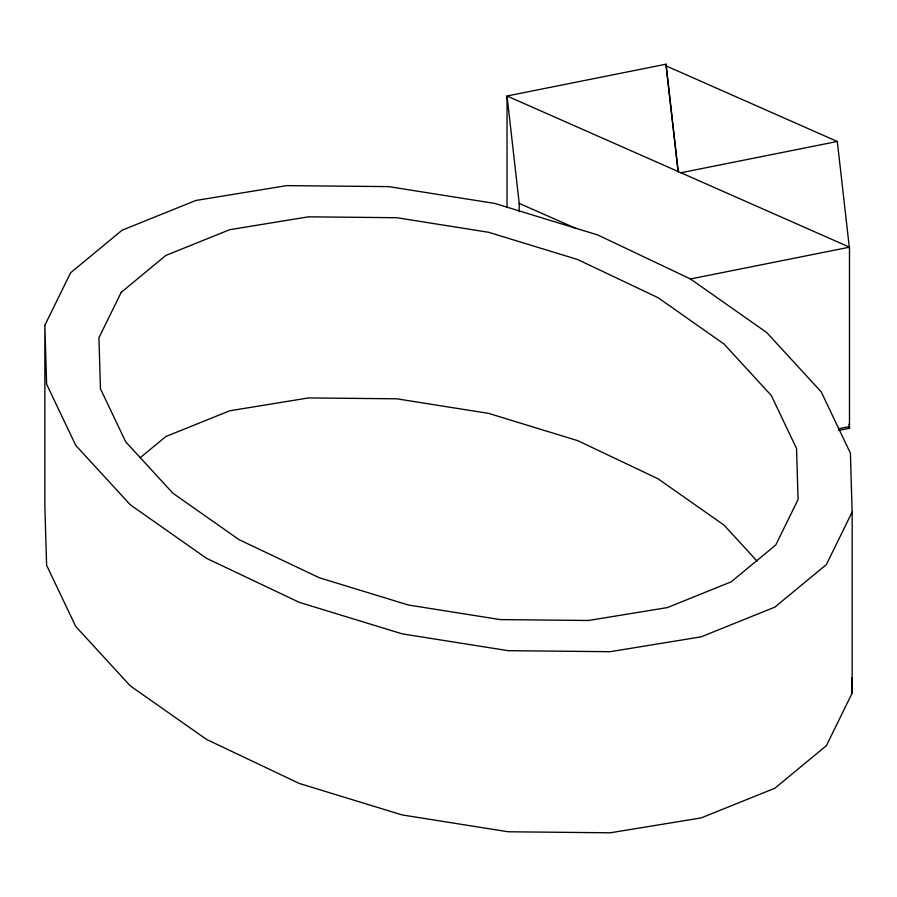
<?xml version="1.0" encoding="UTF-8"?>
<svg xmlns="http://www.w3.org/2000/svg" width="897" height="897" viewBox="0 0 897 897"><rect width="100%" height="100%" fill="white"/><g stroke="black" fill="none" stroke-linecap="round" stroke-linejoin="round"><path stroke-width="1.35" d="M44.85 325.297L70.594 272.778L122.093 230.204L195.838 200.468L286.793 185.612L388.771 186.621L494.83 203.451L597.716 234.947L690.443 278.967L766.677 332.495L821.237 391.911L850.39 453.131L852.15 512.008L852.15 693.112L826.406 745.631L774.907 788.205L701.162 817.929L610.207 832.797L508.229 831.777L402.17 814.947L299.284 783.451L206.557 739.431L130.323 685.902L75.763 626.498L46.61 565.267L44.85 506.39L44.85 325.297L46.61 384.174L75.763 445.394L130.323 504.809L206.557 558.338L299.284 602.358L402.17 633.854L508.229 650.684L610.207 651.693L701.162 636.836L774.907 607.101L826.406 564.527L852.15 512.008M140.336 457.616L165.822 436.547L229.688 410.804L308.456 397.932L396.777 398.806L488.618 413.382L577.724 440.662L658.028 478.774L724.058 525.137L757.124 561.152M678.255 171.585L666.079 64.203L507.029 96.001L507.029 207.263M681.002 172.729L837.305 141.479L849.493 248.861M690.443 278.967L849.493 247.168L849.493 428.273L838.527 430.459M838.527 428.766L849.493 426.58M666.079 64.203L666.079 65.896L837.305 141.479M849.493 247.168L507.029 96.001L519.206 203.384L519.206 211.726M519.206 203.384L574.932 227.973M849.022 424.135L849.493 428.273M666.079 65.896L678.098 171.899M851.702 678.054L852.15 693.112M121.23 292.321L98.928 337.799L100.453 388.793L125.703 441.817L172.942 493.26L238.972 539.624L319.276 577.746L408.382 605.015L500.223 619.592L588.544 620.477L667.312 607.605L731.178 581.85L775.77 544.984L798.072 499.506L796.547 448.511L771.297 395.487L724.058 344.044L658.028 297.681L577.724 259.558L488.618 232.289L396.777 217.713L308.456 216.827L229.688 229.699L165.822 255.454L121.23 292.321"/></g></svg>
